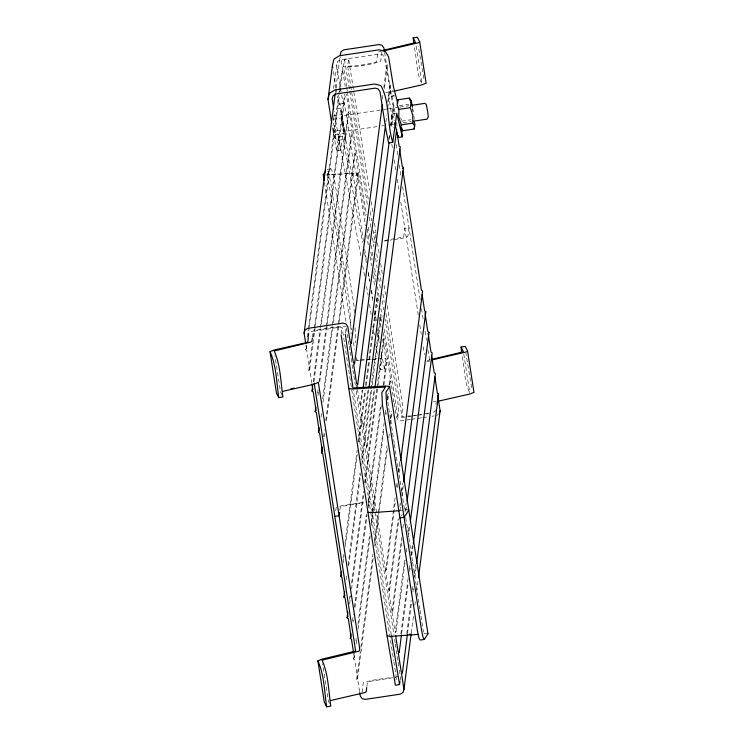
<?xml version="1.0" encoding="UTF-8"?>
<svg xmlns="http://www.w3.org/2000/svg" width="744" height="744" viewBox="0 0 744 744"><rect width="100%" height="100%" fill="white"/><g stroke="black" fill="none" stroke-linecap="round" stroke-linejoin="round"><path stroke-width="0.56" stroke-dasharray="3.72 2.79" d="M333.396 116.65L333.386 123.439L335.832 130.99L335.06 135.975L336.781 140.588L345.309 139.314L344.351 129.716L340.519 108.373L333.061 109.489M333.498 88.536L337.488 61.603L340.129 59.864L379.645 53.959L382.686 54.833L384.434 57.455L391.316 96.385L394.72 95.855M335.339 92.572L335.786 89.113M335.935 87.969L340.12 55.735M311.866 383.281L310.006 371.275L308.807 370.4L309.69 369.219L306.816 350.666L305.617 349.792L306.221 345.188M307.263 337.134L308.156 330.224M308.314 329.071L338.641 95.399M338.79 94.246L339.245 90.796M339.394 89.643L341.784 71.229L342.668 70.038L340.613 56.795M305.617 349.792L306.5 348.601L307.095 343.998M307.997 337.097L309.188 327.89M309.337 326.737L339.673 93.065M339.822 91.912L340.268 88.462M340.417 87.308L342.668 70.038M308.481 336.586L309.03 332.345C320.813 328.55 333.907 326.449 346.258 326.774M346.518 86.285L343.505 66.811L344.463 59.436L348.62 58.813L369.368 190.213M312.489 337.097L313.187 331.722L314.554 331.136L338.009 327.444L342.091 327.397L393.678 660.626M342.566 136.217L340.761 150.083L336.604 150.707L338.408 136.84L342.566 136.217L362.654 242.525M368.224 199.029L347.662 66.197L348.62 58.813M308.807 370.4L312.396 342.779M313.14 337.023L314.191 328.969M314.34 327.816L344.677 94.144M309.69 369.219L315.224 326.625M315.372 325.472L345.402 94.107M377.022 126.629L343.97 131.576L341.673 115.804L382.695 109.666M313.196 381.812L320.069 328.857M320.218 327.704L348.164 112.456L349.048 111.265L346.341 93.809M313.931 381.774L320.803 328.82M321.399 324.217L349.048 111.265M317.586 393.213L318.032 389.754M319.074 381.7L326.104 327.602M326.253 326.449L351.354 133.064L352.238 131.874L349.364 113.33L348.164 112.456M318.014 395.483L318.46 392.023M319.808 381.663L327.127 325.258M327.276 324.114L352.238 131.874M322.719 398.858L332.131 326.337M332.28 325.193L354.544 153.673L355.427 152.492L352.554 133.939L351.354 133.064M321.055 417.245L321.808 411.488M322.998 402.281L333.163 324.003M333.312 322.849L355.427 152.492M354.302 312.992L353.912 304.984L335.005 182.829L332.726 172.059L330.82 168.823L327.407 174.031L331.396 174.505L357.148 173.017L356.85 175.314L352.693 175.928L352.991 173.631L350.973 173.445L324.226 175.119M323.668 436.737L324.561 429.827M325.76 420.62L338.157 325.082M338.315 323.928L357.734 174.291L358.617 173.101L355.744 154.547L354.544 153.673M324.393 436.7L324.7 434.403M326.486 420.583L339.19 322.747M339.338 321.594L358.617 173.101M341.273 333.721L342.091 327.397M345.43 333.098L346.118 327.834M381.942 51.857L380.723 61.25C368.987 65.351 355.827 66.997 343.505 66.811M382.323 98.952L383.216 92.042M383.811 87.439L386.657 65.565L387.531 64.384L386.331 63.51L384.629 52.461M384.397 88.555L387.531 64.384M387.754 102.3L389.847 86.183L390.721 84.993L389.521 84.119L386.657 65.565M385.941 121.83L386.843 114.92M387.736 108.02L390.721 84.993M335.721 510.858L336.149 507.548L338.697 506.376M339.878 510.235L340.315 506.924L341.682 506.339L363.993 502.823M375.209 238.089L375.785 233.681M388.852 139.026L389.596 133.269M390.647 125.215L393.037 106.792L393.92 105.611L392.72 104.737L389.847 86.183M389.028 139.593L389.605 135.157M390.758 126.275L392.339 114.065L395.715 113.469M391.223 126.331L393.92 105.611M376.566 512.588L366.448 447.191L367.322 446.009L366.122 445.135L363.258 426.582L364.132 425.391L362.933 424.517L360.059 405.973L362.151 389.856M360.059 405.973L360.942 404.783L362.886 389.819M343.114 558.112L343.561 554.652M345.049 543.148L357.157 449.906M358.208 441.843L364.932 390.051M365.527 385.448L376.882 297.963L377.766 296.772L377.05 292.187M343.244 562.678L344.137 555.768M345.337 546.561L357.287 454.472M358.933 441.815L365.657 390.014M366.253 385.411L377.766 296.772M363.258 426.582L368.038 389.744M364.132 425.391L368.764 389.707M346.155 579.874L346.899 574.117M348.099 564.91L360.05 472.821M361.696 460.155L370.81 389.94M370.958 388.787L380.072 318.572L380.956 317.39L380.444 314.117M348.676 566.026L360.635 473.937M361.826 464.73L371.991 386.452M372.139 385.299L380.956 317.39M366.448 447.191L374.065 388.489M367.322 446.009L374.799 388.452M349.494 599.329L349.94 595.879M351.587 583.212L363.537 491.133M364.588 483.07L376.836 388.684M376.985 387.531L383.262 339.19L384.146 337.999L383.3 332.54M349.624 603.905L350.675 595.842M351.568 588.941L363.677 495.699M365.313 483.033L377.868 386.341M378.017 385.197L384.146 337.999M382.853 339.059L385.866 358.524L384.49 369.145L380.324 369.768L381.709 359.147L380.826 353.419M352.535 621.091L353.428 614.191M354.33 607.281L366.429 514.048M368.075 501.382L380.63 404.69M383.169 385.122L386.452 359.798L387.336 358.608L384.462 340.064L383.262 339.19M353.112 622.207L353.419 619.91M355.055 607.244L367.015 515.164M368.206 505.948L381.356 404.652M383.895 385.085L387.336 358.608M368.522 507.975L369.219 502.6L367.945 502.405M372.121 511.658L373.376 501.977L368.122 501.809M359.584 691.501L357.873 680.462L356.674 679.588L357.557 678.398L354.683 659.844L353.484 658.97L354.228 653.223M355.874 640.556L356.171 638.25M357.966 624.439L369.768 533.504M371.117 523.144L384.118 423.001M385.318 413.794L385.913 409.191M387.401 397.677L388.154 391.921M389.047 385.011L389.651 380.407L390.526 379.226L387.652 360.673L386.452 359.798M353.484 658.97L354.367 657.789L354.814 654.339M356.153 643.979L356.757 639.366M358.097 629.015L370.205 535.773M371.544 525.413L384.099 428.721M385.894 414.91L386.192 412.604M387.838 399.947L388.731 393.037M389.782 384.983L390.526 379.226M356.674 679.588L360.263 651.958M360.859 647.354L372.967 554.113M374.455 542.609L378.194 513.825M378.343 512.681L387.01 445.916M390.6 418.286L391.493 411.386M357.557 678.398L373.246 557.535M374.743 546.022L379.226 511.491M379.375 510.338L387.745 445.879M388.787 437.825L389.531 432.069M390.581 424.006L392.228 411.348M393.418 402.141L393.716 399.835L390.842 381.281L389.651 380.407M362.04 692.283L363.277 682.75L371.74 680.36L392.33 677.282M404.941 417.217L397.742 417.226L398.7 409.842L398.356 405.731L385.067 319.092M366.876 686.433L367.434 682.127L368.801 681.541L392.255 677.858M410.567 415.868L401.909 416.603L402.867 409.219L402.513 405.108L386.917 303.58M404.578 560.186L395.166 632.707L396.041 631.516L394.841 630.642L391.976 612.089L392.851 610.908L391.651 610.034L388.777 591.48L389.661 590.29L388.461 589.415L385.587 570.871L395.306 496.043M396.496 486.836L397.101 482.233M398.44 471.873L399.788 461.513M385.587 570.871L386.471 569.681L395.436 500.619M397.082 487.952L397.529 484.502M399.026 472.989L400.067 464.935M388.777 591.48L398.198 518.959M399.835 506.301L400.291 502.842M401.779 491.338L402.829 483.274M389.661 590.29L398.923 518.921M399.974 510.868L400.867 503.958M401.918 495.904L403.555 483.237M391.976 612.089L401.686 537.27M402.885 528.063L403.629 522.307M404.969 511.946L406.168 502.739M392.851 610.908L401.816 541.837M405.852 510.756L406.447 506.153M391.307 635.041L353.326 390.274M408.317 531.411L409.209 524.501M396.041 631.516L405.313 560.148M406.354 552.095L407.098 546.338M408.298 537.131L409.795 525.617M400.895 633.749L408.065 578.497M409.265 569.281L410.158 562.38M411.06 555.47L412.399 545.11M401.621 633.711L408.196 583.064M409.693 571.55L410.139 568.1M411.785 555.433L412.985 546.226M396.068 679.914L396.338 677.803L395.073 677.607M400.086 680.351L400.495 677.189L399.082 668.019M435.24 409.563L434.97 411.655L429.697 413.478M435.919 404.355L436.189 402.262M406.773 633.637L411.107 600.259M412.455 589.899L412.901 586.449M414.548 573.782L415.738 564.575M407.507 633.6L411.544 602.528M412.883 592.168L413.636 586.411M414.827 577.205L416.175 566.844M411.265 632.986L413.655 614.563M414.845 605.356L415.598 599.599M416.64 591.545L418.286 578.879M334.819 137.845L335.339 134.72L332.903 127.168L334.819 137.845L336.781 140.588M356.469 357.529L356.125 359.547L357.101 360.003L377.069 358.813M356.85 175.314C349.931 151.711 349.782 126.768 343.97 102.942L339.32 104.16L337.432 95.827M341.589 95.204L343.477 103.537L343.97 102.942M393.883 95.474L391.316 96.385M401.137 516.122L402.309 514.327M436.579 415.571L438.337 414.408M382.109 50.573L377.785 52.48L376.566 61.873C367.294 64.43 357.25 65.974 347.662 66.197M385.69 92.665L392.962 90.787M427.177 360.617L429.976 359.761M433.557 401.844L436.356 400.979M392.599 91.512L388.322 93.084L393.474 127.391M428.488 413.069L423.15 413.99M339.683 506.171L364.067 502.246M426.507 414.045L428.637 413.673M339.32 104.16L343.765 103.481M333.396 115.525L341.961 114.241M399.323 105.657L408.735 104.253M383.83 109.498L387.252 108.987M388.387 108.819L398.644 107.285M399.788 107.108L408.902 105.75M332.949 119.254L341.477 117.98L340.519 108.373M335.832 130.99L344.351 129.716M401.751 121.123L410.902 119.756M381.579 125.95L383.858 125.606M390.693 124.583L392.972 124.239M403.229 122.704L411.2 121.514M335.339 134.72L343.868 133.446L345.309 139.314M330.82 168.823L326.663 169.446L328.569 172.682L330.848 183.452L349.754 305.607L351.14 334.168M373.851 232.891L375.925 232.584M384.583 240.489L403.685 237.076L404.829 228.259L408.995 227.636L407.852 236.453L402.578 238.275L390.228 240.21M384.509 241.065L389.084 240.386M426.684 361.51L429.809 361.045M411.711 415.701L416.287 415.013M417.431 414.845L422.006 414.157M408.205 416.779L412.781 416.101M413.924 415.924L418.5 415.245M419.644 415.068L421.932 414.733M410.353 419.495L401.23 420.853L398.189 419.979L396.431 417.356L394.041 401.899L392.841 401.025M411.488 419.318L421.755 417.784M422.899 417.617L427.456 416.928M432.022 416.249L434.301 415.905M376.845 242.107L370.624 242.023M395.25 677.012L398.17 676.733M378.203 358.738L385.866 358.524M355.958 360.635L359.352 360.394M360.477 360.319L364.997 359.994M366.132 359.919L370.652 359.594M371.777 359.519L376.306 359.194M400.393 510.644L402.671 510.486M404.81 509.677L406.819 509.686M423.959 633.349L425.968 633.358M341.784 71.229L342.984 72.103L345.179 86.285M357.734 174.291L358.933 175.166L365.685 218.764M376.882 297.963L378.082 298.837L378.594 302.111M380.072 318.572L381.272 319.446L381.784 322.719M360.942 404.783L359.743 403.908L357.548 389.726M386.471 569.681L385.271 568.807L376.743 513.732M469.343 392.069C463.958 380.965 464.926 367.871 462.043 356.051M281.976 395.055L280.572 392.2L274.899 355.558M329.369 703.285L328.439 701.387L322.589 663.592M338.408 136.84L360.812 255.648M384.49 369.145L381.281 352.684M379.663 367.973L380.324 369.768M352.693 175.928C345.774 152.334 345.625 127.382 339.813 103.565M400.7 117.887L401.397 120.044M392.59 113.934L394.227 120.649M412.204 108.252L413.692 114.911M344.463 59.436L349.606 90.061M340.761 150.083L334.084 111.154M336.604 150.707L332.01 125.271M391.8 95.781L395.222 113.544M423.755 78.427L418.333 46.202M471.622 387.605L465.884 353.112M343.97 131.576L341.673 115.804M364.551 252.746L366.448 262.976M368.345 273.197L369.815 281.158M362.709 265.868L364.607 276.098M366.504 286.319L368.075 295.08M412.855 109.359L413.236 111.488M429.558 360.124L427.865 349.522M371.498 290.244L372.856 298.298M341.022 91.893L336.604 64.607M336.121 88.099L333.117 69.555M336.307 89.206L336.865 92.516M416.101 46.054L421.95 83.84C416.026 72.549 417.17 59.018 414.176 46.863M463.782 354.088L469.808 393.018M393.037 106.792L394.385 115.525M396.115 144.485L397.882 155.877M399.296 164.982L400.877 175.24M402.644 186.632L420.276 300.539M421.513 308.509L423.103 318.767M425.038 331.294L426.452 340.408M391.781 143.964L392.488 148.521M394.255 159.913L395.836 170.162M397.25 179.276L399.017 190.669M400.774 202.061L418.24 314.833M419.821 325.082L421.234 334.196M423.169 346.723L424.406 354.693M371.144 201.661L372.911 213.119M374.511 223.423L375.748 231.44M377.524 242.888L379.291 254.336M380.714 263.497L382.304 273.811M384.081 285.259L385.504 294.419M370.177 211.622L371.591 220.782M373.014 229.943L374.781 241.4M376.734 253.992L377.794 260.865M379.394 271.169L381.347 283.762M382.937 294.075L384.174 302.092M385.95 313.54L401.909 416.603M349.782 91.214L367.517 205.725M369.284 217.174L370.884 227.478M372.474 237.782L373.897 246.943M375.664 258.401L377.087 267.561M378.677 277.865L380.454 289.314M382.23 300.771L383.644 309.932M346.695 87.429L347.225 90.861M347.402 92.005L366.374 214.532M368.317 227.134L369.74 236.294M371.154 245.455L372.93 256.903M374.697 268.361L375.943 276.368M377.534 286.682L379.487 299.274M380.909 308.435L382.146 316.451M384.099 329.043L397.742 417.226M367.285 229.087L369.238 241.707M370.838 252.03L372.084 260.065M373.86 271.532L375.636 283.008M357.148 173.017L365.304 225.692M366.718 234.853L368.317 245.157M370.094 256.606L371.507 265.766M372.93 274.927L374.874 287.528M376.65 298.976L377.887 306.993M379.487 317.297L381.254 328.746M374.771 310.629L376.362 320.859M377.589 328.811L379.524 341.319M352.991 173.631L363.444 241.196M364.69 249.212L366.467 260.66M368.233 272.118L369.656 281.279M371.07 290.439L372.846 301.887M374.613 313.336L375.86 321.352M377.627 332.81L379.403 344.258M386.936 396.208L387.643 400.784M387.819 401.937L390.479 419.114M390.656 420.258L394.208 443.154M394.385 444.298L397.928 467.204M398.105 468.348L401.648 491.254M401.825 492.398L404.662 510.719M405.731 517.591L408.744 537.056M408.921 538.2L412.464 561.106M412.641 562.25L416.184 585.156M416.361 586.3L419.904 609.197M420.09 610.34L420.797 614.925M420.974 616.069L423.457 632.102M341.477 117.98L343.868 133.446M369.563 304.426L371.144 314.656M372.902 326.021L374.306 335.116M375.72 344.212L377.478 355.576M327.407 174.031L351.521 329.769M353.465 342.37L354.535 349.234M324.486 182.671L346.118 322.375M346.434 327.927L349.094 345.104M349.271 346.248L349.978 350.824M350.154 351.968L352.814 369.145M352.991 370.289L353.698 374.874M353.874 376.018L355.297 385.178M356.181 390.907L374.79 511.147M374.976 512.291L393.939 634.818M394.646 639.394L395.185 642.835M395.362 643.979L397.129 655.427M397.305 656.571L398.021 661.156M398.198 662.299L398.905 666.875M393.855 661.779L396.161 676.659M305.989 345.29L306.5 348.601M353.688 653.418L354.367 657.789M413.85 116.055L414.306 119.468M396.543 122.397L397.352 128.796M355.028 327.834L355.744 342.686"/><path stroke-width="1.12" d="M397.919 99.789L397.147 104.774L398.868 109.387L398.821 117.31L401.267 124.862L400.737 127.977L402.709 130.73L414.148 129.019L414.668 125.894L412.706 123.151L412.753 115.227L410.307 107.675L411.079 102.691L409.358 98.078L397.919 99.789L397.389 102.905M331.666 123.02L328.011 99.408L332.447 65.23L333.982 59.036L339.487 55.744L379.003 49.829L385.262 51.364L388.601 56.832L393.576 87.429L397.733 103.137M305.644 343.086L304.11 333.145L335.191 93.716M308.342 337.646L307.793 341.877L305.626 342.835L274.313 349.94L270.035 351.642L276.415 392.869L278.758 397.622L282.915 396.952C280.646 381.663 280.6 365.22 274.192 350.982L310.639 342.147L311.931 341.403L312.35 338.176M353.521 652.33L351.493 639.236L350.294 638.361L351.168 637.171L348.304 618.627L347.104 617.753L347.978 616.562L345.114 598.009L343.914 597.134L344.788 595.953L341.914 577.4L340.724 576.526L341.598 575.335L322.775 453.728L321.575 452.854L322.459 451.664L319.585 433.12L318.386 432.236L319.26 431.055L316.395 412.502L315.196 411.627L316.07 410.446L313.196 391.893L312.006 391.019L312.899 384.109M315.196 411.627L315.791 407.024M318.386 432.236L318.981 427.633M321.575 452.854L322.319 447.098M357.38 388.628L356.869 385.355L357.752 384.174L356.553 383.3L353.679 364.746L354.562 363.556L353.363 362.681L350.489 344.137L351.373 342.947L382.304 104.672M418.407 634.399L391.139 636.325L387.103 635.953L348.815 388.61L341.133 334.781M354.562 363.556L385.643 124.136M339.599 512.439L339.171 515.741L335.005 516.364M357.752 384.174L389.131 142.439M333.74 108.903L332.168 98.785L333.052 95.771L335.693 94.042L375.199 88.127L378.25 89.01L379.998 91.633L385.745 128.731L388.591 142.922L392.758 142.299L396.747 113.311L402.309 136.831L398.152 137.454L394.673 122.788M363.184 387.522L396.654 129.67M340.724 576.526L341.319 571.922M369.061 387.41L400.3 146.828L399.1 145.954L397.073 132.86M343.914 597.134L344.658 591.378M374.948 387.298L403.49 167.447L402.29 166.572L399.584 149.107M347.104 617.753L347.848 611.996M350.294 638.361L350.889 633.758M366.736 687.503L366.178 691.808L364.876 692.552L330.569 700.532M400.663 460.331L422.639 291.118L421.439 290.244L402.96 170.925M403.704 482.093L425.828 311.727L424.629 310.853L422.09 294.484M387.103 635.953L395.38 685.187L399.537 684.564L399.956 681.402M407.052 501.549L429.018 332.345L427.819 331.461L425.112 314.005M410.39 521.014L432.208 352.954L431.009 352.079L428.135 333.526L429.018 332.345M359.752 692.608L360.263 695.919L362.021 698.542L365.062 699.416L400.421 694.133L403.053 692.404L403.936 689.39L401.546 673.924L402.43 672.743L401.23 671.869L398.356 653.316L399.23 652.125L401.472 634.865M413.283 543.929L435.398 373.562L434.198 372.688L431.492 355.232M402.43 672.743L407.359 634.753M416.621 563.385L438.588 394.181L437.388 393.306L434.859 376.929M403.936 689.39L411.107 634.13M418.435 577.735L440.104 410.818L437.704 395.362L438.588 394.181M414.148 129.019L414.91 124.025L413.878 121.263M410.995 102.905L411.32 100.821L409.358 98.078M328.011 99.408L329.546 93.214L335.051 89.922L374.567 84.007L380.816 85.541C390.191 101.9 386.824 124.155 392.758 142.299M340.268 54.582L341.152 51.569L343.793 49.839L379.142 44.547L382.184 45.431L383.941 48.053L384.453 51.364M304.11 333.145L304.993 330.131L307.625 328.402L342.984 323.11L346.025 323.993L347.774 326.616L350.173 342.073L351.373 342.947M439.22 413.831L440.104 410.818M345.3 334.158L352.972 387.987L385.662 386.006L389.661 386.471L385.969 392.125L386.545 403.983L421.643 630.717L423.076 637.552L424.257 639.468L420.118 640.045L418.937 638.129L417.505 631.293L382.407 404.559L381.83 392.702L385.522 387.047L352.842 388.982L348.815 388.61M424.257 639.468L427.949 633.814L389.661 386.471M324.133 180.383L323.249 174.654L325.528 171.185M402.606 168.628L403.49 167.447M312.006 391.019L312.88 389.828L312.034 384.378M424.945 312.917L425.828 311.727M413.72 43.459L413.227 37.87L417.375 37.2L419.718 41.952L418.584 42.724L383.969 50.797M461.578 352.647L461.085 347.048L465.242 346.379L467.585 351.131L466.442 351.903L431.827 359.975M282.711 391.353L314.024 384.239L318.348 382.342L359.268 645.597L359.798 650.582L358.496 651.335L322.05 660.161C328.457 674.399 328.513 690.841 330.773 706.13L326.625 706.8L324.282 702.048L317.902 660.83L322.171 659.119L355.66 651.065L314.173 383.104M383.225 50.322L415.561 42.613L413.227 37.87M393.716 91.252L421.829 84.881L426.098 83.17L419.718 41.952M290.755 388.88L294.113 388.117M432.208 359.25L463.428 351.8L461.085 347.048M438.207 401.202L469.687 394.06L473.965 392.358L467.585 351.131M411.181 105.406L424.852 103.36L426.303 104.476L427.679 111.721L428.321 116.752L427.158 119.124L413.478 121.17M398.868 109.387L410.307 107.675M401.267 124.862L412.706 123.151M399.956 517.926L404.094 517.35L408.8 510.142L407.824 509.686M399.258 510.728L371.991 512.653L367.964 512.281M409.191 634.39L411.46 634.232M426.972 633.358L427.949 633.814M323.249 174.654L324.226 175.119M399.23 652.125L398.031 651.251L395.668 635.981M270.035 351.642C276.442 365.881 276.498 382.323 278.758 397.622M317.902 660.83C324.31 675.068 324.356 691.511 326.625 706.8M401.667 127.959L402.709 130.73M399.537 684.564L391.558 635.953M411.32 100.821L412.474 107.229M332.447 65.23L332.782 67.397M401.518 128.173L402.309 136.831M397.993 135.268L398.152 137.454"/></g></svg>
